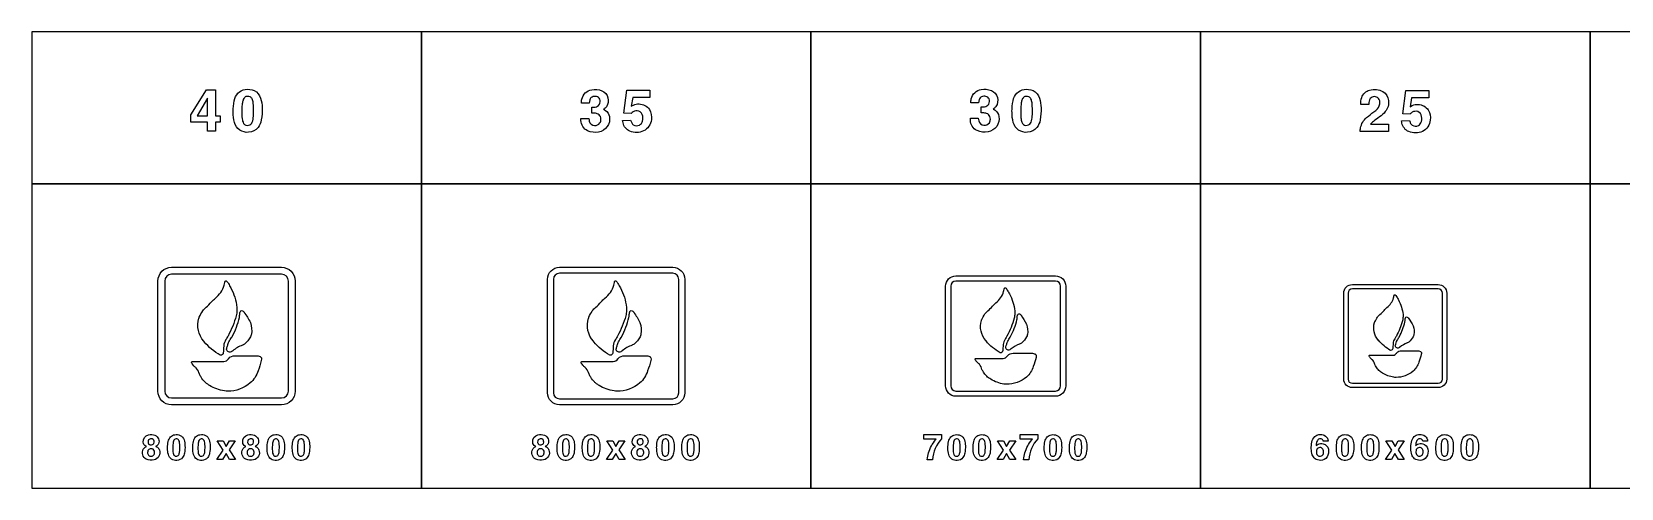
# Model space of a CAD drawing. Extents: x 0 to 18160, y 0 to 2655.
# Drawn here: x 0 to 9262, y 0 to 2655 of the extents above; entities that cross this region are included whole.
import ezdxf

# ---------------------------------------------------------------- set-up
doc = ezdxf.new("R2010")
doc.units = 0
doc.header["$MEASUREMENT"] = 0

msp = doc.modelspace()

# ---------------------------------------------------------------- linework, layer by layer
for points in [[(0, 1770), (2270, 1770), (2270, 2655), (0, 2655)], [(2270, 1770), (4540, 1770), (4540, 2655), (2270, 2655)], [(4540, 1770), (6810, 1770), (6810, 2655), (4540, 2655)], [(6810, 1770), (9080, 1770), (9080, 2655), (6810, 2655)], [(9080, 1770), (11350, 1770), (11350, 2655), (9080, 2655)], [(927.496, 2171.35), (1017.9, 2317.79), (1070.98, 2317.79), (1070.98, 2166.57), (1097.95, 2166.57), (1097.95, 2128.53), (1070.98, 2128.53), (1070.98, 2076.28), (1023.46, 2076.28), (1023.46, 2128.53), (927.496, 2128.53)], [(1023.46, 2269.13), (963.474, 2166.57), (1023.46, 2166.57)], [(0, 0), (2270, 0), (2270, 1770), (0, 1770)], [(2270, 0), (4540, 0), (4540, 1770), (2270, 1770)], [(4540, 0), (6810, 0), (6810, 1770), (4540, 1770)], [(6810, 0), (9080, 0), (9080, 1770), (6810, 1770)], [(9080, 0), (11350, 0), (11350, 1770), (9080, 1770)], [(1115.2, 221.769), (1080.08, 276.319), (1114.84, 276.319), (1133.11, 242.267), (1151.83, 276.319), (1185.98, 276.319), (1150.44, 222.29), (1186.95, 166.272), (1152.4, 166.272), (1132.54, 202.362), (1112.14, 166.272), (1077.99, 166.272)], [(3385.19, 221.769), (3350.07, 276.319), (3384.84, 276.319), (3403.11, 242.267), (3421.83, 276.319), (3455.97, 276.319), (3420.43, 222.29), (3456.95, 166.272), (3422.4, 166.272), (3402.54, 202.362), (3382.14, 166.272), (3347.99, 166.272)], [(5662.41, 221.386), (5627.29, 275.936), (5662.06, 275.936), (5680.33, 241.884), (5699.05, 275.936), (5733.19, 275.936), (5697.65, 221.908), (5734.17, 165.889), (5699.62, 165.889), (5679.76, 201.979), (5659.35, 165.889), (5625.21, 165.889)], [(7925.79, 221.523), (7890.67, 276.072), (7925.43, 276.072), (7943.7, 242.02), (7962.42, 276.072), (7996.57, 276.072), (7961.03, 222.044), (7997.54, 166.025), (7962.99, 166.025), (7943.13, 202.115), (7922.73, 166.025), (7888.58, 166.025)]]:
    msp.add_lwpolyline(points, close=True)
for points in [[(1173.29, 2191.65, -0.0563084), (1179.33, 2254.48, -0.130301), (1201.53, 2298.28, -0.174843), (1243.35, 2319.69, -0.147552), (1296.47, 2313.05, -0.192146), (1333.28, 2269.88, -0.0833996), (1342.52, 2212.85, -0.0545507), (1337.51, 2142.08, -0.116773), (1318.43, 2098, -0.221099), (1263.57, 2070.32, -0.162564), (1212.11, 2082.84, -0.174743), (1180.84, 2128.26, -0.0640867), (1173.37, 2186.95)], [(3199.84, 2150.87), (3246.2, 2150.87, 0.0411845), (3248.26, 2135.66, 0.335066), (3278.75, 2110.39, 0.276505), (3310.74, 2124.92, 0.158203), (3316.31, 2145.65, 0.0878221), (3313.34, 2161.57, 0.217575), (3294.82, 2178.44, 0.0882727), (3273.57, 2181.56), (3262.75, 2181.56), (3262.75, 2216.82, 0.0282129), (3282.34, 2217.42, 0.50028), (3309.32, 2262.91, 0.235001), (3290.79, 2277.96, 0.165496), (3265.12, 2275.67, 0.220849), (3250.9, 2259.12, 0.055705), (3248.02, 2240.92), (3203.2, 2240.92, -0.0488003), (3204.97, 2263.51, -0.30773), (3262.59, 2318.01, -0.146685), (3322.07, 2312.08, -0.469869), (3348.61, 2219.31, -0.0891152), (3336.57, 2207.54), (3332.3, 2204.54, -0.0245333), (3343.48, 2198.14, -0.202429), (3365.75, 2161.45, -0.422325), (3303.08, 2072, -0.154301), (3238.98, 2079.19, -0.287878), (3199.96, 2139.89, -0.0143877)], [(3442.43, 2139.57), (3489.39, 2141.35, 0.0452719), (3495.79, 2125.12, 0.0567733), (3500.53, 2118.25, 0.070207), (3504.95, 2114.77, 0.264984), (3540.97, 2112.87, 0.20748), (3558.38, 2135.98, 0.147389), (3557.24, 2174.01, 0.308532), (3527.86, 2195.42, 0.215743), (3498.08, 2185.19, 0.028781), (3492.71, 2178.95), (3450.09, 2180.96), (3467.91, 2315.64), (3601.95, 2315.64), (3601.95, 2273.77), (3501.51, 2273.77), (3492.55, 2221.76, -0.0211252), (3505.46, 2229.3, -0.121371), (3538.8, 2235.15, -0.244671), (3598.59, 2203.2, -0.173069), (3610.16, 2144.07, -0.256779), (3564.98, 2078.08, -0.199585), (3485.44, 2077.01, -0.245625), (3445.16, 2125.91, -0.0170062)], [(5469.08, 2152.29), (5515.45, 2152.29, 0.0411845), (5517.5, 2137.08, 0.335066), (5547.99, 2111.8, 0.276505), (5579.98, 2126.34, 0.158203), (5585.55, 2147.07, 0.0878221), (5582.59, 2162.99, 0.217575), (5564.07, 2179.85, 0.0882727), (5542.82, 2182.97), (5532, 2182.97), (5532, 2218.24, 0.0282129), (5551.59, 2218.83, 0.50028), (5578.56, 2264.33, 0.235001), (5560.04, 2279.38, 0.165496), (5534.37, 2277.09, 0.220849), (5520.15, 2260.54, 0.055705), (5517.27, 2242.33), (5472.44, 2242.33, -0.0488003), (5474.22, 2264.92, -0.30773), (5531.84, 2319.43, -0.146685), (5591.32, 2313.5, -0.469869), (5617.86, 2220.73, -0.0891152), (5605.81, 2208.96), (5601.55, 2205.96, -0.0245333), (5612.72, 2199.56, -0.202429), (5635, 2162.87, -0.422325), (5572.32, 2073.41, -0.154301), (5508.22, 2080.6, -0.287878), (5469.2, 2141.31, -0.0143877)], [(5711.68, 2191.65, -0.0563084), (5717.72, 2254.48, -0.130301), (5739.91, 2298.28, -0.174843), (5781.74, 2319.69, -0.147552), (5834.86, 2313.05, -0.192146), (5871.67, 2269.88, -0.0833996), (5880.91, 2212.85, -0.0545507), (5875.89, 2142.08, -0.116773), (5856.82, 2098, -0.221099), (5801.96, 2070.32, -0.162564), (5750.5, 2082.84, -0.174743), (5719.22, 2128.26, -0.0640867), (5711.76, 2186.95)], [(7741.06, 2074.79, -0.0640343), (7742.32, 2095.72, -0.161687), (7778.14, 2156.27, -0.0283718), (7819.97, 2188.65, 0.0545111), (7840.86, 2206.58, 0.192461), (7855.83, 2246.12, 0.234238), (7842.24, 2272.5, 0.196223), (7816.93, 2277.28, 0.252425), (7795.01, 2260.1, 0.0856617), (7790.86, 2243.08, 0.0202329), (7790.15, 2231.39), (7743.51, 2231.39, -0.0983795), (7749.55, 2272.7, -0.245047), (7795.72, 2315.83, -0.207102), (7872.69, 2307.49, -0.233443), (7905.15, 2255.16, -0.20961), (7886.99, 2190.98, -0.0785124), (7853.06, 2159.51, 0.0107372), (7817.24, 2133.72, 0.0665092), (7801.37, 2117.68), (7905.86, 2117.68), (7905.86, 2074.79)], [(1224.67, 2161.12, 0.0124589), (1225.19, 2154.8, 0.0668192), (1230.8, 2129.4, 0.615362), (1281.7, 2123.79, 0.0726881), (1287.15, 2136.83, 0.0588562), (1291.85, 2174.11, 0.0389037), (1290.23, 2241.09, 0.084671), (1283.64, 2264.43, 0.156013), (1272.18, 2276.6, 0.143208), (1256.47, 2279.56, 0.172584), (1240.71, 2273.36, 0.132565), (1230.76, 2257.8, 0.0498315), (1226.21, 2236.08, 0.0368731)], [(5763.06, 2161.12, 0.0124589), (5763.57, 2154.8, 0.0668192), (5769.18, 2129.4, 0.615362), (5820.09, 2123.79, 0.0726881), (5825.54, 2136.83, 0.0588562), (5830.24, 2174.11, 0.0389037), (5828.62, 2241.09, 0.084671), (5822.02, 2264.43, 0.156013), (5810.57, 2276.6, 0.143208), (5794.85, 2279.56, 0.172584), (5779.09, 2273.36, 0.132565), (5769.14, 2257.8, 0.0498315), (5764.6, 2236.08, 0.0368731)], [(7981.21, 2136.73), (8028.17, 2138.5, 0.0452719), (8034.56, 2122.27, 0.0567733), (8039.3, 2115.4, 0.070207), (8043.73, 2111.93, 0.264984), (8079.74, 2110.03, 0.20748), (8097.16, 2133.13, 0.147389), (8096.02, 2171.17, 0.308532), (8066.63, 2192.57, 0.215743), (8036.85, 2182.34, 0.028781), (8031.48, 2176.1), (7988.87, 2178.12), (8006.68, 2312.79), (8140.72, 2312.79), (8140.72, 2270.93), (8040.29, 2270.93), (8031.33, 2218.92, -0.0211252), (8044.24, 2226.46, -0.121371), (8077.57, 2232.3, -0.244671), (8137.37, 2200.35, -0.173069), (8148.94, 2141.23, -0.256779), (8103.76, 2075.23, -0.199585), (8024.22, 2074.17, -0.245625), (7983.93, 2123.06, -0.0170062)], [(814.994, 485, -0.414213), (734.994, 565), (734.994, 1205, -0.414213), (814.994, 1285), (1454.99, 1285, -0.414213), (1534.99, 1205), (1534.99, 565, -0.414213), (1454.99, 485)], [(814.994, 525), (1454.99, 525, 0.414213), (1494.99, 565), (1494.99, 1205, 0.414213), (1454.99, 1245), (814.994, 1245, 0.414213), (774.994, 1205), (774.994, 565, 0.414213)], [(973.878, 989.3, -0.0337573), (976.203, 994.455, -0.0394471), (996.044, 1031.87, -0.0486481), (1016.11, 1052.24, 0.0371419), (1047.53, 1084.12, -0.0220269), (1069.64, 1105.75, 0.156671), (1121.29, 1180.82, 0.0259182), (1124.97, 1195.8, 0.00726328), (1125.39, 1199.77, -0.446227), (1132.35, 1205.79, -0.0799801), (1133.18, 1205.4, -0.134549), (1145.84, 1190.79, -0.0116911), (1159.78, 1165.35, -0.0932444), (1195.28, 1051.99, -0.0478196), (1194.12, 1018.51, -0.0263854), (1191.55, 1003.06, -0.0525553), (1143.43, 885.118, -0.0133702), (1131.2, 864.474, 0.131387), (1118.35, 828.187, 0.00709696), (1118.22, 826.087, 0.00541895), (1115.72, 788.23, -0.42233), (1099.27, 773.504, -0.0344269), (1098.32, 773.986, -0.0925688), (1004.69, 852.15, -0.00511203), (1002.89, 854.373, -0.261152)], [(3074.99, 485, -0.414213), (3004.99, 555), (3004.99, 1215, -0.414213), (3074.99, 1285), (3734.99, 1285, -0.414213), (3804.99, 1215), (3804.99, 555, -0.414213), (3734.99, 485)], [(3074.99, 520), (3734.99, 520, 0.414213), (3769.99, 555), (3769.99, 1215, 0.414213), (3734.99, 1250), (3074.99, 1250, 0.414213), (3039.99, 1215), (3039.99, 555, 0.414213)], [(3243.88, 989.3, -0.0337573), (3246.2, 994.455, -0.0394471), (3266.04, 1031.87, -0.0486481), (3286.11, 1052.24, 0.0371419), (3317.53, 1084.12, -0.0220269), (3339.64, 1105.75, 0.156671), (3391.29, 1180.82, 0.0259182), (3394.96, 1195.8, 0.00726328), (3395.39, 1199.77, -0.446227), (3402.35, 1205.79, -0.0799801), (3403.18, 1205.4, -0.134549), (3415.84, 1190.79, -0.0116911), (3429.78, 1165.35, -0.0932444), (3465.27, 1051.99, -0.0478196), (3464.12, 1018.51, -0.0263854), (3461.55, 1003.06, -0.0525553), (3413.43, 885.118, -0.0133702), (3401.2, 864.474, 0.131387), (3388.35, 828.187, 0.00709696), (3388.22, 826.087, 0.00541895), (3385.72, 788.23, -0.42233), (3369.27, 773.504, -0.0344269), (3368.32, 773.986, -0.0925688), (3274.69, 852.15, -0.00511203), (3272.89, 854.373, -0.261152)], [(5384.99, 535, -0.414213), (5324.99, 595), (5324.99, 1175, -0.414213), (5384.99, 1235), (5964.99, 1235, -0.414213), (6024.99, 1175), (6024.99, 595, -0.414213), (5964.99, 535)], [(5384.99, 565.001), (5964.99, 565.001, 0.414213), (5994.99, 595.001), (5994.99, 1175, 0.414213), (5964.99, 1205), (5384.99, 1205, 0.414213), (5354.99, 1175), (5354.99, 595.001, 0.414213)], [(5534.02, 976.262, -0.0337573), (5536.05, 980.773, -0.0394471), (5553.41, 1013.51, -0.0486481), (5570.97, 1031.33, 0.0371419), (5598.46, 1059.23, -0.0220269), (5617.81, 1078.16, 0.156671), (5663, 1143.84, 0.0259182), (5666.22, 1156.95, 0.00726328), (5666.59, 1160.42, -0.446227), (5672.68, 1165.69, -0.0799801), (5673.41, 1165.35, -0.134549), (5684.48, 1152.57, -0.0116911), (5696.68, 1130.31, -0.0932444), (5727.74, 1031.12, -0.0478196), (5726.73, 1001.82, -0.0263854), (5724.48, 988.299, -0.0525553), (5682.38, 885.103, -0.0133702), (5671.67, 867.04, 0.131387), (5660.43, 835.289, 0.00709696), (5660.31, 833.452, 0.00541895), (5658.13, 800.326, -0.42233), (5643.73, 787.441, -0.0344269), (5642.91, 787.863, -0.0925688), (5560.98, 856.256, -0.00511203), (5559.4, 858.201, -0.261152)], [(7694.99, 585, -0.414213), (7644.99, 635), (7644.99, 1135, -0.414213), (7694.99, 1185), (8194.99, 1185, -0.414213), (8244.99, 1135), (8244.99, 635, -0.414213), (8194.99, 585)], [(7694.99, 610), (8194.99, 610, 0.414213), (8219.99, 635), (8219.99, 1135, 0.414213), (8194.99, 1160), (7694.99, 1160, 0.414213), (7669.99, 1135), (7669.99, 635, 0.414213)], [(7824.16, 963.225, -0.0337573), (7825.9, 967.092, -0.0394471), (7840.78, 995.155, -0.0486481), (7855.83, 1010.43, 0.0371419), (7879.4, 1034.34, -0.0220269), (7895.98, 1050.57, 0.156671), (7934.71, 1106.86, 0.0259182), (7937.47, 1118.1, 0.00726328), (7937.79, 1121.08, -0.446227), (7943.01, 1125.59, -0.0799801), (7943.64, 1125.3, -0.134549), (7953.13, 1114.34, -0.0116911), (7963.58, 1095.27, -0.0932444), (7990.21, 1010.24, -0.0478196), (7989.34, 985.13, -0.0263854), (7987.41, 973.543, -0.0525553), (7951.32, 885.089, -0.0133702), (7942.15, 869.606, 0.131387), (7932.51, 842.391, 0.00709696), (7932.41, 840.816, 0.00541895), (7930.54, 812.422, -0.42233), (7918.2, 801.378, -0.0344269), (7917.49, 801.74, -0.0925688), (7847.27, 860.363, -0.00511203), (7845.91, 862.03, -0.261152)], [(1136.48, 814.254, -0.0523632), (1141.69, 831.466, -0.0466499), (1149.15, 851.398, -0.0232787), (1164.4, 876.557, 0.00537779), (1167.15, 881.143, 0.0641757), (1209.5, 993.469), (1209.59, 993.987, 0.014782), (1212.24, 1016.78, -0.0431693), (1214.43, 1025.01, -0.037653), (1215.39, 1026.96, -0.584174), (1231.6, 1029.58, -0.0507757), (1235.3, 1025.94, -0.00449677), (1237.21, 1023.52, -0.0477059), (1273.59, 963.034, -0.132611), (1279.42, 895.967), (1278.96, 892.445, -0.0486732), (1274.35, 879.675, -0.118909), (1239.64, 838.704, -0.0213959), (1230.83, 832.995, -0.0658204), (1227.76, 832.071, 0.0749604), (1170.83, 799.683, -0.0240521), (1165, 795.157, -0.0329341), (1161.76, 793.66, -0.704917)], [(3406.48, 814.254, -0.0523632), (3411.69, 831.466, -0.0466499), (3419.15, 851.398, -0.0232787), (3434.4, 876.557, 0.00537779), (3437.15, 881.143, 0.0641757), (3479.5, 993.469), (3479.58, 993.987, 0.014782), (3482.24, 1016.78, -0.0431693), (3484.43, 1025.01, -0.037653), (3485.39, 1026.96, -0.584174), (3501.59, 1029.58, -0.0507757), (3505.3, 1025.94, -0.00449677), (3507.21, 1023.52, -0.0477059), (3543.59, 963.034, -0.132611), (3549.42, 895.967), (3548.96, 892.445, -0.0486732), (3544.35, 879.675, -0.118909), (3509.64, 838.704, -0.0213959), (3500.83, 832.995, -0.0658204), (3497.76, 832.071, 0.0749604), (3440.83, 799.683, -0.0240521), (3435, 795.157, -0.0329341), (3431.76, 793.66, -0.704917)], [(5676.29, 823.098, -0.0523632), (5680.85, 838.158, -0.0466499), (5687.38, 855.598, -0.0232787), (5700.72, 877.612, 0.00537779), (5703.13, 881.625, 0.0641757), (5740.22, 980.137, 0.014782), (5742.58, 1000.31, -0.0431693), (5744.5, 1007.51, -0.037653), (5745.34, 1009.22, -0.584174), (5759.52, 1011.5, -0.0507757), (5762.76, 1008.32, -0.00449677), (5764.43, 1006.21, -0.0477059), (5796.27, 953.28, -0.132611), (5801.36, 894.596), (5800.97, 891.514, -0.0486732), (5796.93, 880.34, -0.118909), (5766.56, 844.491, -0.0213959), (5758.85, 839.495, -0.0658204), (5756.16, 838.687, 0.0749604), (5706.35, 810.348, -0.0240521), (5701.25, 806.388, -0.0329341), (5698.42, 805.077, -0.704917)], [(7946.11, 831.941, -0.0523632), (7950.02, 844.85, -0.0466499), (7955.61, 859.799, -0.0232787), (7967.05, 878.668, 0.00537779), (7969.11, 882.108, 0.0641757), (8000.91, 966.546, 0.014782), (8002.93, 983.838, -0.0431693), (8004.57, 990.008, -0.037653), (8005.29, 991.471, -0.584174), (8017.44, 993.433, -0.0507757), (8020.23, 990.704, -0.00449677), (8021.65, 988.893, -0.0477059), (8048.94, 943.526, -0.132611), (8053.31, 893.225), (8052.97, 890.584, -0.0486732), (8049.51, 881.006, -0.118909), (8023.48, 850.278, -0.0213959), (8016.87, 845.996, -0.0658204), (8014.57, 845.303, 0.0749604), (7971.87, 821.012, -0.0240521), (7967.5, 817.618, -0.0329341), (7965.07, 816.495, -0.704917)], [(1035.64, 597.794, -0.0163151), (1021.48, 606.967, -0.0276111), (1008.61, 618.396, -0.061888), (986.97, 645.244, -0.032779), (977.141, 663.145, 0.112836), (960.072, 697.057, 0.00759794), (958.47, 698.92, 0.018785), (955.912, 701.092, -0.0100558), (944.173, 711.427, -0.120258), (936.975, 720.543, -0.0428575), (933.791, 724.751, -0.129128), (931.43, 731.67, -0.0631985), (931.626, 733.431, -0.212559), (933.099, 735.29, -0.107877), (937.143, 736.327, -0.0203817), (964.433, 736.691), (1118.58, 736.635, 0.236393), (1145.72, 752.113, 0.0091312), (1147.02, 753.764), (1147.5, 754.264, -0.241004), (1183.98, 770.632, -0.0199338), (1190.51, 770.402), (1307.15, 770.494, -0.105385), (1330.53, 765.76, -0.0537229), (1333.63, 763.459, -0.118209), (1337.76, 757.775, -0.125638), (1337.49, 742.991, -0.0349123), (1318.66, 682.872, -0.1327), (1273.24, 611.868, -0.176273), (1140.84, 564.165, -0.0252862), (1122.96, 565.612, -0.0998478)], [(3305.64, 597.794, -0.0163151), (3291.48, 606.967, -0.0276111), (3278.61, 618.396, -0.061888), (3256.97, 645.244, -0.032779), (3247.14, 663.145, 0.112836), (3230.07, 697.057, 0.00759794), (3228.47, 698.92, 0.018785), (3225.91, 701.092, -0.0100558), (3214.17, 711.427, -0.120258), (3206.97, 720.543, -0.0428575), (3203.79, 724.751, -0.129128), (3201.43, 731.67, -0.0631985), (3201.63, 733.431, -0.212559), (3203.1, 735.29, -0.107877), (3207.14, 736.327, -0.0203817), (3234.43, 736.691), (3388.58, 736.635, 0.236393), (3415.72, 752.113, 0.0091312), (3417.02, 753.764), (3417.5, 754.264, -0.241004), (3453.98, 770.632, -0.0199338), (3460.51, 770.402), (3577.15, 770.494, -0.105385), (3600.53, 765.76, -0.0537229), (3603.63, 763.459, -0.118209), (3607.76, 757.775, -0.125638), (3607.49, 742.991, -0.0349123), (3588.66, 682.872, -0.1327), (3543.24, 611.868, -0.176273), (3410.84, 564.165, -0.0252862), (3392.96, 565.612, -0.0998478)], [(5588.05, 633.695, -0.0163151), (5575.67, 641.721, -0.0276111), (5564.41, 651.721, -0.061888), (5545.47, 675.213, -0.032779), (5536.87, 690.877, 0.112836), (5521.94, 720.55, 0.00759794), (5520.53, 722.18, 0.018785), (5518.3, 724.081, -0.0100558), (5508.03, 733.124, -0.120258), (5501.73, 741.1, -0.0428575), (5498.94, 744.782, -0.129128), (5496.87, 750.836, -0.0631985), (5497.05, 752.377, -0.212559), (5498.34, 754.003, -0.107877), (5501.87, 754.911, -0.0203817), (5525.75, 755.23), (5660.63, 755.181, 0.236393), (5684.38, 768.724, 0.0091312), (5685.52, 770.169), (5685.94, 770.606, -0.241004), (5717.85, 784.928, -0.0199338), (5723.57, 784.727), (5825.63, 784.807, -0.105385), (5846.09, 780.665, -0.0537229), (5848.8, 778.652, -0.118209), (5852.41, 773.678, -0.125638), (5852.18, 760.743, -0.0349123), (5835.7, 708.138, -0.1327), (5795.96, 646.009, -0.176273), (5680.11, 604.27, -0.0252862), (5664.46, 605.535, -0.0998478)], [(7870.48, 669.596, -0.0163151), (7859.86, 676.475, -0.0276111), (7850.21, 685.047, -0.061888), (7833.98, 705.183, -0.032779), (7826.6, 718.609, 0.112836), (7813.8, 744.043, 0.00759794), (7812.6, 745.44, 0.018785), (7810.68, 747.069, -0.0100558), (7801.88, 754.821, -0.120258), (7796.48, 761.657, -0.0428575), (7794.09, 764.813, -0.129128), (7792.32, 770.002, -0.0631985), (7792.47, 771.323, -0.212559), (7793.57, 772.717, -0.107877), (7796.61, 773.496, -0.0203817), (7817.07, 773.768), (7932.68, 773.727, 0.236393), (7953.04, 785.335, 0.0091312), (7954.01, 786.573), (7954.38, 786.948, -0.241004), (7981.73, 799.224, -0.0199338), (7986.63, 799.052), (8074.11, 799.12, -0.105385), (8091.65, 795.57, -0.0537229), (8093.97, 793.844, -0.118209), (8097.07, 789.581, -0.125638), (8096.87, 778.494, -0.0349123), (8082.74, 733.404, -0.1327), (8048.68, 680.151, -0.176273), (7949.38, 644.374, -0.0252862), (7935.97, 645.459, -0.0998478)], [(667.968, 242.323, -0.0382282), (664.485, 243.627, -0.270406), (649.106, 267.703, -0.377372), (679.437, 309.622, -0.15371), (717.921, 307.513, -0.416366), (738.324, 258.058, -0.173733), (723.774, 243.674), (722.328, 242.987, -0.0479914), (731.997, 238.034, -0.173856), (743.608, 221.873, -0.440125), (712.542, 164.243, -0.184), (667.115, 168.106, -0.410286), (649.627, 226.897, -0.151435), (664.035, 240.357)], [(677.305, 267.821, 0.0587981), (678.182, 263.887, 0.18403), (685.267, 254.717, 0.217144), (702.684, 253.485, 0.192437), (710.883, 260.57, 0.157808), (712.542, 273.982, 0.166677), (707.968, 282.821, 0.173614), (695.954, 287.323, 0.2359), (681.001, 280.902, 0.184791)], [(791.138, 234.257, -0.0563084), (794.763, 271.959, -0.130301), (808.081, 298.238, -0.174843), (833.176, 311.082, -0.147552), (865.048, 307.101, -0.192146), (887.133, 281.2, -0.0833996), (892.678, 246.982, -0.0545507), (889.668, 204.518, -0.116773), (878.223, 178.073, -0.221099), (845.308, 161.461, -0.162564), (814.432, 168.973, -0.174743), (795.664, 196.224, -0.0640867), (791.185, 231.437)], [(821.967, 215.94, 0.0124589), (822.275, 212.148, 0.0668192), (825.64, 196.911, 0.615362), (856.185, 193.547, 0.0726881), (859.455, 201.366, 0.0588562), (862.275, 223.736, 0.0389037), (861.304, 263.926, 0.084671), (857.346, 277.93, 0.156013), (850.474, 285.229, 0.143208), (841.043, 287.006, 0.172584), (831.588, 283.286, 0.132565), (825.616, 273.949, 0.0498315), (822.891, 260.916, 0.0368731)], [(937.884, 234.248, -0.0563084), (941.51, 271.95, -0.130301), (954.827, 298.229, -0.174843), (979.922, 311.073, -0.147552), (1011.79, 307.092, -0.192146), (1033.88, 281.192, -0.0833996), (1039.42, 246.974, -0.0545507), (1036.41, 204.509, -0.116773), (1024.97, 178.064, -0.221099), (992.055, 161.452, -0.162564), (961.178, 168.964, -0.174743), (942.41, 196.215, -0.0640867), (937.931, 231.428)], [(968.713, 215.931, 0.0124589), (969.021, 212.139, 0.0668192), (972.386, 196.902, 0.615362), (1002.93, 193.538, 0.0726881), (1006.2, 201.357, 0.0588562), (1009.02, 223.727, 0.0389037), (1008.05, 263.917, 0.084671), (1004.09, 277.921, 0.156013), (997.22, 285.22, 0.143208), (987.789, 286.997, 0.172584), (978.334, 283.277, 0.132565), (972.363, 273.94, 0.0498315), (969.637, 260.907, 0.0368731)], [(1248.01, 242.296, -0.0382282), (1244.53, 243.599, -0.270406), (1229.15, 267.675, -0.377372), (1259.48, 309.594, -0.15371), (1297.96, 307.485, -0.416366), (1318.36, 258.03, -0.173733), (1303.82, 243.646), (1302.37, 242.959, -0.0479914), (1312.04, 238.007, -0.173856), (1323.65, 221.845, -0.440125), (1292.58, 164.215, -0.184), (1247.16, 168.078, -0.410286), (1229.67, 226.869, -0.151435), (1244.08, 240.329)], [(1257.35, 267.793, 0.0587981), (1258.22, 263.86, 0.18403), (1265.31, 254.689, 0.217144), (1282.73, 253.457, 0.192437), (1290.92, 260.542, 0.157808), (1292.58, 273.954, 0.166677), (1288.01, 282.793, 0.173614), (1276, 287.296, 0.2359), (1261.04, 280.874, 0.184791)], [(1371.18, 234.284, -0.0563084), (1374.8, 271.986, -0.130301), (1388.12, 298.265, -0.174843), (1413.22, 311.109, -0.147552), (1445.09, 307.128, -0.192146), (1467.17, 281.227, -0.0833996), (1472.72, 247.01, -0.0545507), (1469.71, 204.545, -0.116773), (1458.26, 178.1, -0.221099), (1425.35, 161.488, -0.162564), (1394.47, 169, -0.174743), (1375.71, 196.251, -0.0640867), (1371.23, 231.464)], [(1402.01, 215.967, 0.0124589), (1402.32, 212.175, 0.0668192), (1405.68, 196.938, 0.615362), (1436.23, 193.574, 0.0726881), (1439.5, 201.393, 0.0588562), (1442.32, 223.763, 0.0389037), (1441.34, 263.953, 0.084671), (1437.39, 277.957, 0.156013), (1430.52, 285.256, 0.143208), (1421.08, 287.033, 0.172584), (1411.63, 283.313, 0.132565), (1405.66, 273.976, 0.0498315), (1402.93, 260.943, 0.0368731)], [(1517.93, 234.312, -0.0563084), (1521.55, 272.013, -0.130301), (1534.87, 298.293, -0.174843), (1559.96, 311.136, -0.147552), (1591.84, 307.155, -0.192146), (1613.92, 281.255, -0.0833996), (1619.47, 247.037, -0.0545507), (1616.46, 204.572, -0.116773), (1605.01, 178.127, -0.221099), (1572.1, 161.516, -0.162564), (1541.22, 169.027, -0.174743), (1522.45, 196.279, -0.0640867), (1517.97, 231.492)], [(1548.75, 215.994, 0.0124589), (1549.06, 212.203, 0.0668192), (1552.43, 196.966, 0.615362), (1582.97, 193.601, 0.0726881), (1586.24, 201.421, 0.0588562), (1589.06, 223.79, 0.0389037), (1588.09, 263.98, 0.084671), (1584.13, 277.985, 0.156013), (1577.26, 285.283, 0.143208), (1567.83, 287.06, 0.172584), (1558.38, 283.34, 0.132565), (1552.4, 274.004, 0.0498315), (1549.68, 260.97, 0.0368731)], [(2937.96, 242.323, -0.0382282), (2934.48, 243.627, -0.270406), (2919.1, 267.703, -0.377372), (2949.43, 309.622, -0.15371), (2987.91, 307.513, -0.416366), (3008.32, 258.058, -0.173733), (2993.77, 243.674), (2992.32, 242.987, -0.0479914), (3001.99, 238.034, -0.173856), (3013.6, 221.873, -0.440125), (2982.54, 164.243, -0.184), (2937.11, 168.105, -0.410286), (2919.62, 226.897, -0.151435), (2934.03, 240.357)], [(2947.3, 267.821, 0.0587981), (2948.18, 263.887, 0.18403), (2955.26, 254.717, 0.217144), (2972.68, 253.485, 0.192437), (2980.88, 260.57, 0.157808), (2982.54, 273.982, 0.166677), (2977.96, 282.821, 0.173614), (2965.95, 287.324, 0.2359), (2951, 280.902, 0.184791)], [(3061.13, 234.257, -0.0563084), (3064.76, 271.959, -0.130301), (3078.07, 298.238, -0.174843), (3103.17, 311.082, -0.147552), (3135.04, 307.101, -0.192146), (3157.13, 281.201, -0.0833996), (3162.67, 246.983, -0.0545507), (3159.66, 204.518, -0.116773), (3148.22, 178.073, -0.221099), (3115.3, 161.461, -0.162564), (3084.43, 168.973, -0.174743), (3065.66, 196.224, -0.0640867), (3061.18, 231.438)], [(3091.96, 215.94, 0.0124589), (3092.27, 212.148, 0.0668192), (3095.63, 196.911, 0.615362), (3126.18, 193.547, 0.0726881), (3129.45, 201.366, 0.0588562), (3132.27, 223.736, 0.0389037), (3131.3, 263.926, 0.084671), (3127.34, 277.93, 0.156013), (3120.47, 285.229, 0.143208), (3111.04, 287.006, 0.172584), (3101.58, 283.286, 0.132565), (3095.61, 273.949, 0.0498315), (3092.89, 260.916, 0.0368731)], [(3207.88, 234.248, -0.0563084), (3211.5, 271.95, -0.130301), (3224.82, 298.23, -0.174843), (3249.92, 311.073, -0.147552), (3281.79, 307.092, -0.192146), (3303.87, 281.192, -0.0833996), (3309.42, 246.974, -0.0545507), (3306.41, 204.509, -0.116773), (3294.96, 178.064, -0.221099), (3262.05, 161.452, -0.162564), (3231.17, 168.964, -0.174743), (3212.4, 196.215, -0.0640867), (3207.93, 231.429)], [(3238.71, 215.931, 0.0124589), (3239.02, 212.139, 0.0668192), (3242.38, 196.902, 0.615362), (3272.93, 193.538, 0.0726881), (3276.2, 201.357, 0.0588562), (3279.02, 223.727, 0.0389037), (3278.04, 263.917, 0.084671), (3274.09, 277.922, 0.156013), (3267.21, 285.22, 0.143208), (3257.78, 286.997, 0.172584), (3248.33, 283.277, 0.132565), (3242.36, 273.94, 0.0498315), (3239.63, 260.907, 0.0368731)], [(3518, 242.296, -0.0382282), (3514.52, 243.599, -0.270406), (3499.14, 267.675, -0.377372), (3529.47, 309.594, -0.15371), (3567.96, 307.485, -0.416366), (3588.36, 258.03, -0.173733), (3573.81, 243.646), (3572.36, 242.959, -0.0479914), (3582.03, 238.007, -0.173856), (3593.64, 221.845, -0.440125), (3562.58, 164.215, -0.184), (3517.15, 168.078, -0.410286), (3499.66, 226.869, -0.151435), (3514.07, 240.329)], [(3527.34, 267.793, 0.0587981), (3528.22, 263.86, 0.18403), (3535.3, 254.689, 0.217144), (3552.72, 253.457, 0.192437), (3560.92, 260.542, 0.157808), (3562.58, 273.955, 0.166677), (3558, 282.793, 0.173614), (3545.99, 287.296, 0.2359), (3531.04, 280.874, 0.184791)], [(3641.17, 234.284, -0.0563084), (3644.8, 271.986, -0.130301), (3658.12, 298.265, -0.174843), (3683.21, 311.109, -0.147552), (3715.08, 307.128, -0.192146), (3737.17, 281.228, -0.0833996), (3742.71, 247.01, -0.0545507), (3739.7, 204.545, -0.116773), (3728.26, 178.1, -0.221099), (3695.34, 161.488, -0.162564), (3664.47, 169, -0.174743), (3645.7, 196.251, -0.0640867), (3641.22, 231.464)], [(3672, 215.967, 0.0124589), (3672.31, 212.175, 0.0668192), (3675.68, 196.938, 0.615362), (3706.22, 193.574, 0.0726881), (3709.49, 201.393, 0.0588562), (3712.31, 223.763, 0.0389037), (3711.34, 263.953, 0.084671), (3707.38, 277.957, 0.156013), (3700.51, 285.256, 0.143208), (3691.08, 287.033, 0.172584), (3681.62, 283.313, 0.132565), (3675.65, 273.976, 0.0498315), (3672.93, 260.943, 0.0368731)], [(3787.92, 234.312, -0.0563084), (3791.54, 272.013, -0.130301), (3804.86, 298.293, -0.174843), (3829.96, 311.136, -0.147552), (3861.83, 307.155, -0.192146), (3883.91, 281.255, -0.0833996), (3889.46, 247.037, -0.0545507), (3886.45, 204.572, -0.116773), (3875, 178.127, -0.221099), (3842.09, 161.516, -0.162564), (3811.21, 169.027, -0.174743), (3792.45, 196.279, -0.0640867), (3787.97, 231.492)], [(3818.75, 215.994, 0.0124589), (3819.06, 212.203, 0.0668192), (3822.42, 196.966, 0.615362), (3852.97, 193.601, 0.0726881), (3856.24, 201.421, 0.0588562), (3859.06, 223.79, 0.0389037), (3858.09, 263.98, 0.084671), (3854.13, 277.985, 0.156013), (3847.26, 285.283, 0.143208), (3837.82, 287.061, 0.172584), (3828.37, 283.34, 0.132565), (3822.4, 274.004, 0.0498315), (3819.67, 260.97, 0.0368731)], [(5197.97, 311.538), (5301.72, 311.538), (5301.72, 287.746, 0.17337), (5248.52, 165.709), (5218.19, 165.709, -0.0554097), (5224.99, 205.329, -0.10295), (5266.79, 281.111), (5270.2, 285.353), (5197.97, 285.353)], [(5338.35, 233.875, -0.0563084), (5341.98, 271.576, -0.130301), (5355.29, 297.856, -0.174843), (5380.39, 310.699, -0.147552), (5412.26, 306.718, -0.192146), (5434.35, 280.818, -0.0833996), (5439.89, 246.6, -0.0545507), (5436.88, 204.135, -0.116773), (5425.44, 177.69, -0.221099), (5392.52, 161.079, -0.162564), (5361.65, 168.59, -0.174743), (5342.88, 195.842, -0.0640867), (5338.4, 231.055)], [(5369.18, 215.557, 0.0124589), (5369.49, 211.766, 0.0668192), (5372.85, 196.529, 0.615362), (5403.4, 193.164, 0.0726881), (5406.67, 200.984, 0.0588562), (5409.49, 223.353, 0.0389037), (5408.52, 263.543, 0.084671), (5404.56, 277.548, 0.156013), (5397.69, 284.846, 0.143208), (5388.26, 286.624, 0.172584), (5378.8, 282.903, 0.132565), (5372.83, 273.567, 0.0498315), (5370.1, 260.533, 0.0368731)], [(5485.1, 233.866, -0.0563084), (5488.72, 271.567, -0.130301), (5502.04, 297.847, -0.174843), (5527.14, 310.69, -0.147552), (5559.01, 306.709, -0.192146), (5581.09, 280.809, -0.0833996), (5586.64, 246.591, -0.0545507), (5583.63, 204.126, -0.116773), (5572.18, 177.681, -0.221099), (5539.27, 161.07, -0.162564), (5508.39, 168.581, -0.174743), (5489.62, 195.833, -0.0640867), (5485.14, 231.046)], [(5515.93, 215.548, 0.0124589), (5516.23, 211.757, 0.0668192), (5519.6, 196.52, 0.615362), (5550.14, 193.155, 0.0726881), (5553.41, 200.975, 0.0588562), (5556.23, 223.344, 0.0389037), (5555.26, 263.534, 0.084671), (5551.31, 277.539, 0.156013), (5544.43, 284.837, 0.143208), (5535, 286.615, 0.172584), (5525.55, 282.894, 0.132565), (5519.58, 273.558, 0.0498315), (5516.85, 260.524, 0.0368731)], [(5759.16, 311.51), (5862.9, 311.51), (5862.9, 287.719, 0.17337), (5809.7, 165.681), (5779.37, 165.681, -0.0554097), (5786.17, 205.302, -0.10295), (5827.97, 281.084), (5831.39, 285.325), (5759.16, 285.325)], [(5899.54, 233.902, -0.0563084), (5903.16, 271.603, -0.130301), (5916.48, 297.883, -0.174843), (5941.57, 310.726, -0.147552), (5973.45, 306.745, -0.192146), (5995.53, 280.845, -0.0833996), (6001.08, 246.627, -0.0545507), (5998.07, 204.162, -0.116773), (5986.62, 177.717, -0.221099), (5953.71, 161.106, -0.162564), (5922.83, 168.617, -0.174743), (5904.06, 195.869, -0.0640867), (5899.58, 231.082)], [(5930.36, 215.584, 0.0124589), (5930.67, 211.793, 0.0668192), (5934.04, 196.556, 0.615362), (5964.58, 193.191, 0.0726881), (5967.85, 201.011, 0.0588562), (5970.67, 223.38, 0.0389037), (5969.7, 263.57, 0.084671), (5965.74, 277.575, 0.156013), (5958.87, 284.873, 0.143208), (5949.44, 286.651, 0.172584), (5939.99, 282.93, 0.132565), (5934.01, 273.594, 0.0498315), (5931.29, 260.56, 0.0368731)], [(6046.28, 233.929, -0.0563084), (6049.91, 271.63, -0.130301), (6063.22, 297.91, -0.174843), (6088.32, 310.754, -0.147552), (6120.19, 306.773, -0.192146), (6142.28, 280.872, -0.0833996), (6147.82, 246.654, -0.0545507), (6144.81, 204.19, -0.116773), (6133.37, 177.744, -0.221099), (6100.45, 161.133, -0.162564), (6069.58, 168.645, -0.174743), (6050.81, 195.896, -0.0640867), (6046.33, 231.109)], [(6077.11, 215.612, 0.0124589), (6077.42, 211.82, 0.0668192), (6080.78, 196.583, 0.615362), (6111.33, 193.218, 0.0726881), (6114.6, 201.038, 0.0588562), (6117.42, 223.408, 0.0389037), (6116.45, 263.597, 0.084671), (6112.49, 277.602, 0.156013), (6105.62, 284.901, 0.143208), (6096.19, 286.678, 0.172584), (6086.73, 282.957, 0.132565), (6080.76, 273.621, 0.0498315), (6078.04, 260.588, 0.0368731)], [(7553.86, 273.902), (7525.61, 273.902, 0.0333099), (7523.62, 279.233, 0.308433), (7507.89, 287.93, 0.256298), (7491.16, 277.717, 0.0718547), (7486.8, 266.674, 0.0422837), (7483.79, 247.859, -0.0343264), (7495.07, 255.821, -0.198215), (7524.83, 258.546, -0.294049), (7555.09, 226.603, -0.195966), (7547.53, 181.769, -0.251599), (7509.24, 161.911, -0.162734), (7477.67, 171.224, -0.142524), (7461.25, 194.636, -0.0867955), (7455.85, 229.162, -0.0561633), (7459.19, 267.835, -0.143087), (7476.02, 299.778, -0.165016), (7500.4, 311.366, -0.137094), (7531.63, 307.598, -0.238813), (7552.18, 282.101, -0.0169871)], [(7601.73, 234.02, -0.0563084), (7605.35, 271.722, -0.130301), (7618.67, 298.001, -0.174843), (7643.77, 310.845, -0.147552), (7675.64, 306.864, -0.192146), (7697.72, 280.963, -0.0833996), (7703.27, 246.745, -0.0545507), (7700.26, 204.281, -0.116773), (7688.81, 177.835, -0.221099), (7655.9, 161.224, -0.162564), (7625.02, 168.736, -0.174743), (7606.25, 195.987, -0.0640867), (7601.78, 231.2)], [(7632.56, 215.703, 0.0124589), (7632.86, 211.911, 0.0668192), (7636.23, 196.674, 0.615362), (7666.78, 193.309, 0.0726881), (7670.05, 201.129, 0.0588562), (7672.86, 223.499, 0.0389037), (7671.89, 263.688, 0.084671), (7667.94, 277.693, 0.156013), (7661.06, 284.992, 0.143208), (7651.63, 286.769, 0.172584), (7642.18, 283.049, 0.132565), (7636.21, 273.712, 0.0498315), (7633.48, 260.679, 0.0368731)], [(7748.47, 234.02, -0.0563084), (7752.1, 271.722, -0.130301), (7765.42, 298.001, -0.174843), (7790.51, 310.845, -0.147552), (7822.38, 306.864, -0.192146), (7844.47, 280.963, -0.0833996), (7850.01, 246.745, -0.0545507), (7847, 204.281, -0.116773), (7835.56, 177.835, -0.221099), (7802.64, 161.224, -0.162564), (7771.77, 168.736, -0.174743), (7753, 195.987, -0.0640867), (7748.52, 231.2)], [(7779.3, 215.703, 0.0124589), (7779.61, 211.911, 0.0668192), (7782.98, 196.674, 0.615362), (7813.52, 193.309, 0.0726881), (7816.79, 201.129, 0.0588562), (7819.61, 223.499, 0.0389037), (7818.64, 263.688, 0.084671), (7814.68, 277.693, 0.156013), (7807.81, 284.992, 0.143208), (7798.38, 286.769, 0.172584), (7788.92, 283.049, 0.132565), (7782.95, 273.712, 0.0498315), (7780.23, 260.679, 0.0368731)], [(8133.77, 273.892), (8105.52, 273.892, 0.0333099), (8103.53, 279.224, 0.308433), (8087.8, 287.921, 0.256298), (8071.07, 277.707, 0.0718547), (8066.71, 266.665, 0.0422837), (8063.7, 247.849, -0.0343264), (8074.98, 255.812, -0.198215), (8104.74, 258.537, -0.294049), (8135, 226.594, -0.195966), (8127.44, 181.759, -0.251599), (8089.15, 161.902, -0.162734), (8057.58, 171.214, -0.142524), (8041.16, 194.627, -0.0867955), (8035.76, 229.153, -0.0561633), (8039.1, 267.826, -0.143087), (8055.93, 299.769, -0.165016), (8080.31, 311.357, -0.137094), (8111.54, 307.589, -0.238813), (8132.09, 282.091, -0.0169871)], [(8181.64, 234.038, -0.0563084), (8185.26, 271.739, -0.130301), (8198.58, 298.019, -0.174843), (8223.68, 310.863, -0.147552), (8255.55, 306.882, -0.192146), (8277.63, 280.981, -0.0833996), (8283.18, 246.763, -0.0545507), (8280.17, 204.299, -0.116773), (8268.72, 177.853, -0.221099), (8235.81, 161.242, -0.162564), (8204.93, 168.754, -0.174743), (8186.16, 196.005, -0.0640867), (8181.69, 231.218)], [(8212.47, 215.72, 0.0124589), (8212.78, 211.929, 0.0668192), (8216.14, 196.692, 0.615362), (8246.69, 193.327, 0.0726881), (8249.96, 201.147, 0.0588562), (8252.78, 223.517, 0.0389037), (8251.8, 263.706, 0.084671), (8247.85, 277.711, 0.156013), (8240.97, 285.01, 0.143208), (8231.54, 286.787, 0.172584), (8222.09, 283.066, 0.132565), (8216.12, 273.73, 0.0498315), (8213.39, 260.697, 0.0368731)], [(8328.38, 234.065, -0.0563084), (8332.01, 271.767, -0.130301), (8345.33, 298.046, -0.174843), (8370.42, 310.89, -0.147552), (8402.29, 306.909, -0.192146), (8424.38, 281.008, -0.0833996), (8429.92, 246.79, -0.0545507), (8426.92, 204.326, -0.116773), (8415.47, 177.881, -0.221099), (8382.55, 161.269, -0.162564), (8351.68, 168.781, -0.174743), (8332.91, 196.032, -0.0640867), (8328.43, 231.245)], [(8359.21, 215.748, 0.0124589), (8359.52, 211.956, 0.0668192), (8362.89, 196.719, 0.615362), (8393.43, 193.354, 0.0726881), (8396.7, 201.174, 0.0588562), (8399.52, 223.544, 0.0389037), (8398.55, 263.734, 0.084671), (8394.59, 277.738, 0.156013), (8387.72, 285.037, 0.143208), (8378.29, 286.814, 0.172584), (8368.84, 283.094, 0.132565), (8362.86, 273.757, 0.0498315), (8360.14, 260.724, 0.0368731)], [(674.84, 207.087, 0.0490068), (675.765, 200.38, 0.121824), (679.864, 191.992, 0.229649), (696.878, 185.641, 0.256774), (712.873, 195.57, 0.178638), (714.674, 215.12, 0.196143), (706.475, 226.186, 0.197496), (689.082, 228.271, 0.222887), (677.163, 219.006, 0.124888)], [(1254.88, 207.059, 0.0490068), (1255.81, 200.353, 0.121824), (1259.91, 191.964, 0.229649), (1276.92, 185.613, 0.256774), (1292.91, 195.542, 0.178638), (1294.72, 215.092, 0.196143), (1286.52, 226.158, 0.197496), (1269.12, 228.244, 0.222887), (1257.2, 218.978, 0.124888)], [(2944.83, 207.087, 0.0490068), (2945.76, 200.38, 0.121824), (2949.86, 191.992, 0.229649), (2966.87, 185.641, 0.256774), (2982.87, 195.57, 0.178638), (2984.67, 215.12, 0.196143), (2976.47, 226.186, 0.197496), (2959.08, 228.271, 0.222887), (2947.16, 219.006, 0.124888)], [(3524.88, 207.059, 0.0490068), (3525.8, 200.353, 0.121824), (3529.9, 191.964, 0.229649), (3546.91, 185.613, 0.256774), (3562.91, 195.542, 0.178638), (3564.71, 215.092, 0.196143), (3556.51, 226.158, 0.197496), (3539.12, 228.244, 0.222887), (3527.2, 218.978, 0.124888)], [(7485.38, 212.101, 0.0641861), (7486.63, 201.84, 0.139351), (7492.27, 191.745, 0.240104), (7510.16, 186.129, 0.267924), (7524.24, 196.248, 0.140614), (7527.13, 216.603, 0.112774), (7523.2, 227.693, 0.271024), (7505.59, 236.271, 0.294594), (7487.58, 224.423, 0.0908659)], [(8065.29, 212.091, 0.0641861), (8066.54, 201.831, 0.139351), (8072.18, 191.736, 0.240104), (8090.07, 186.12, 0.267924), (8104.15, 196.238, 0.140614), (8107.04, 216.594, 0.112774), (8103.11, 227.684, 0.271024), (8085.5, 236.262, 0.294594), (8067.49, 224.413, 0.0908659)]]:
    msp.add_lwpolyline(points, format="xyb", close=True)

doc.saveas('drawing.dxf')
